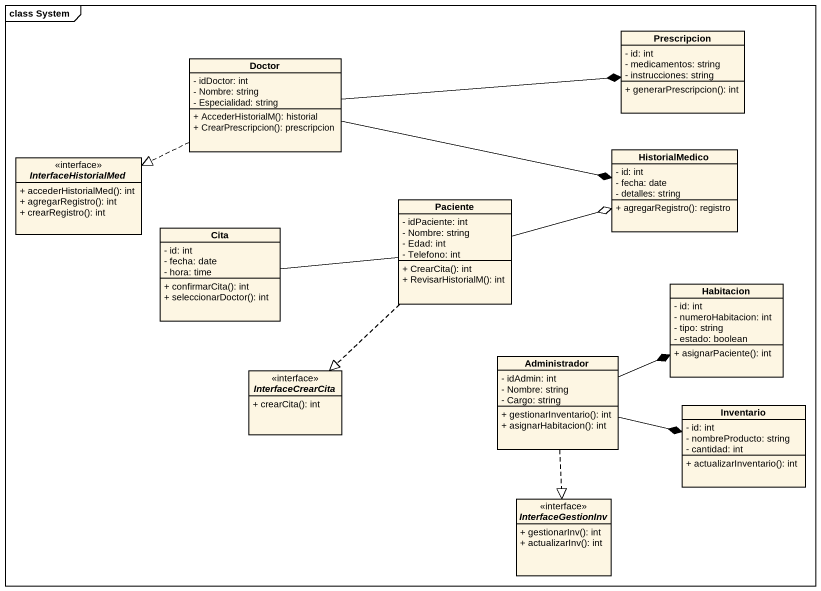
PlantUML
@startuml
mainframe class System
hide circle
hide empty members
skinparam classAttributeIconSize 0
class Prescripcion {
  - id: int
  - medicamentos: string
  - instrucciones: string
  + generarPrescripcion(): int
}
class Doctor {
  - idDoctor: int
  - Nombre: string
  - Especialidad: string
  + AccederHistorialM(): historial
  + CrearPrescripcion(): prescripcion
}
class HistorialMedico {
  - id: int
  - fecha: date
  - detalles: string
  + agregarRegistro(): registro
}
interface InterfaceHistorialMed <<interface>> {
  + accederHistorialMed(): int
  + agregarRegistro(): int
  + crearRegistro(): int
}
class Cita {
  - id: int
  - fecha: date
  - hora: time
  + confirmarCita(): int
  + seleccionarDoctor(): int
}
class Paciente {
  - idPaciente: int
  - Nombre: string
  - Edad: int
  - Telefono: int
  + CrearCita(): int
  + RevisarHistorialM(): int
}
class Habitacion {
  - id: int
  - numeroHabitacion: int
  - tipo: string
  - estado: boolean
  + asignarPaciente(): int
}
interface InterfaceCrearCita {
  + crearCita(): int
}
class Administrador {
  - idAdmin: int
  - Nombre: string
  - Cargo: string
  + gestionarInventario(): int
  + asignarHabitacion(): int
}
class Inventario {
  - id: int
  - nombreProducto: string
  - cantidad: int
  + actualizarInventario(): int
}
interface InterfaceGestionInv <<interface>> {
  + gestionarInv(): int
  + actualizarInv(): int
}
Doctor -right-* Prescripcion
Doctor -right-* HistorialMedico
Doctor .left.|> InterfaceHistorialMed
Paciente -right-o HistorialMedico
Paciente -left- Cita
Paciente ..|> InterfaceCrearCita
Administrador -right-* Habitacion
Administrador -right-* Inventario
Administrador ..|> InterfaceGestionInv
@enduml
